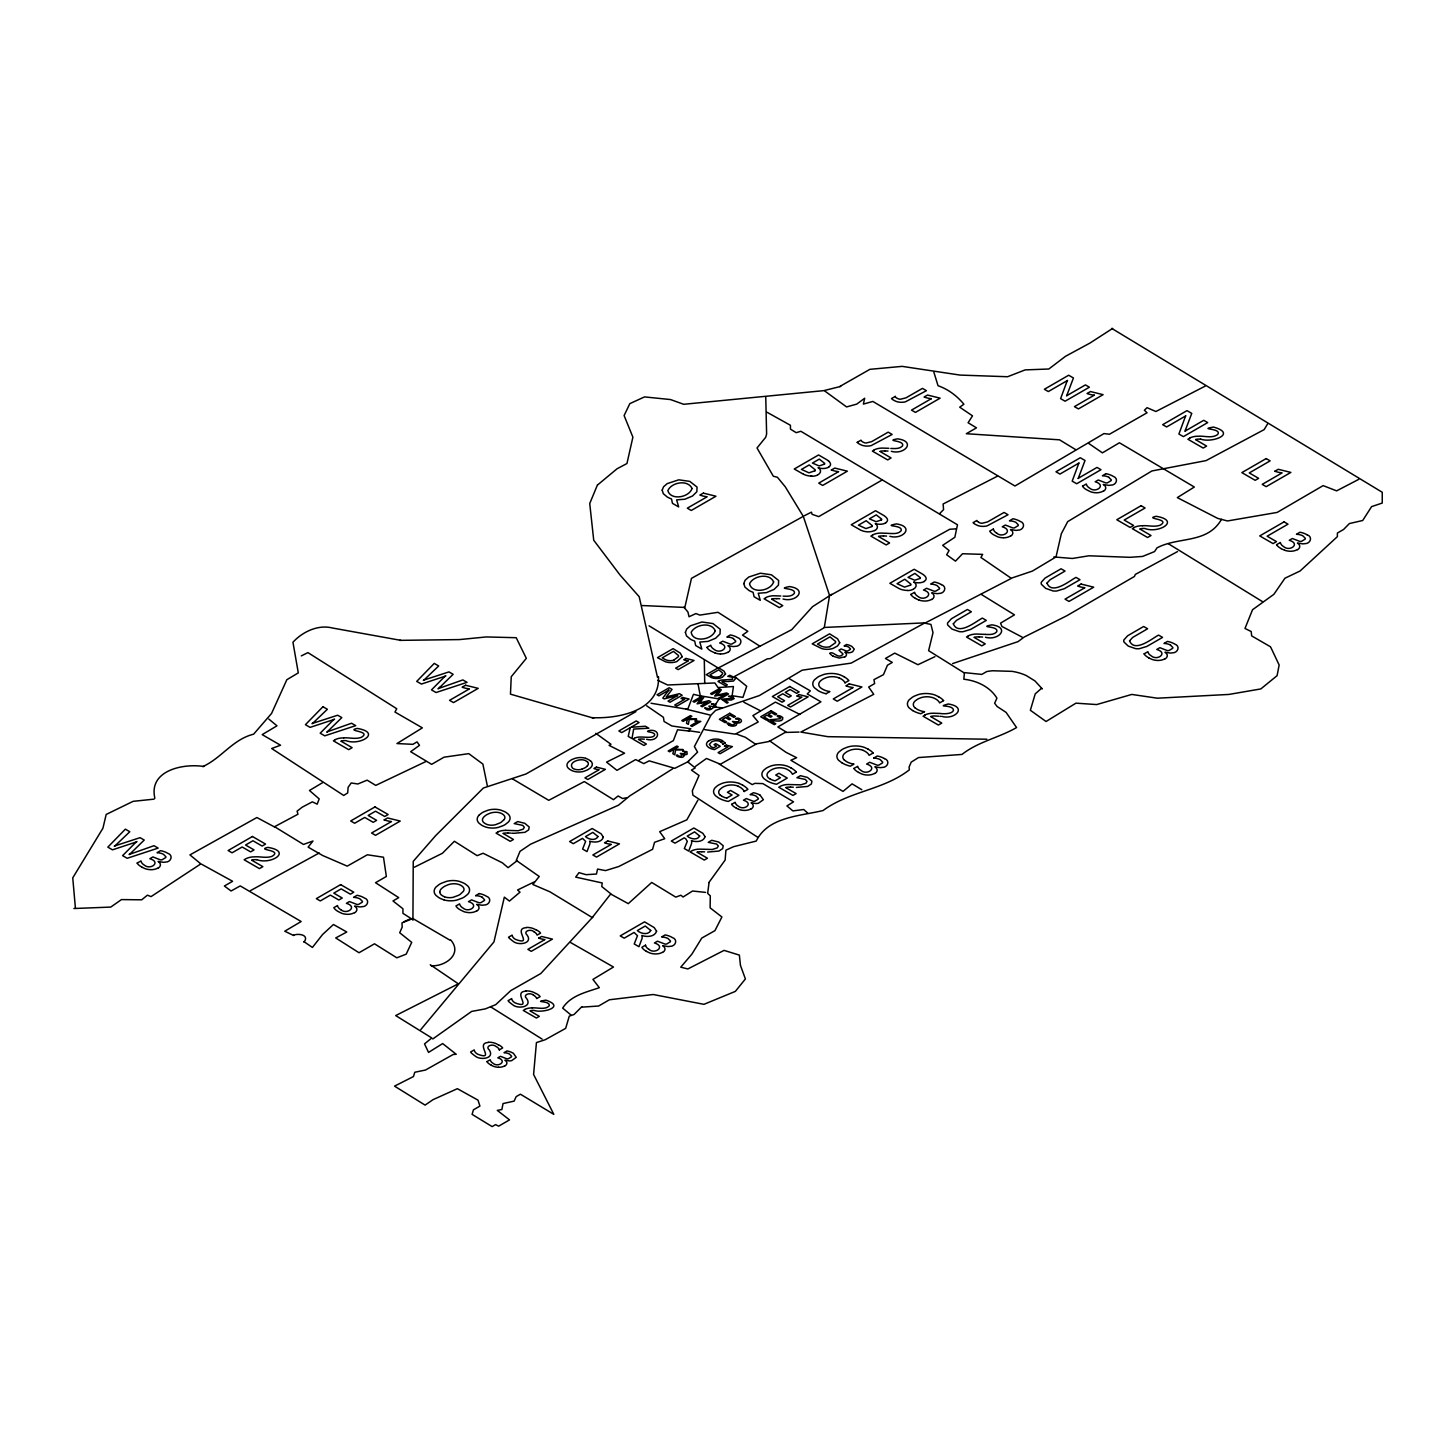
<?xml version="1.0" encoding="UTF-8"?>
<svg xmlns="http://www.w3.org/2000/svg" width="1455" height="1455" viewBox="0 0 1455 1455"><rect width="100%" height="100%" fill="white"/><g stroke="black" fill="none" stroke-linecap="round" stroke-linejoin="round"><path stroke-width="1.5" d="M412.929 920.251L413.238 861.342L435.663 835.625L483.369 788.028L526.001 773.987L635.926 711.622M658.478 676.63C660.279 710.986 618.466 718.825 592.021 717.661M709.058 882.603L707.657 893.406L710.295 895.807L710.131 907.865L721.898 916.977L714.932 930.654L701.783 938.057L691.889 954.134L680.74 967.175L687.851 968.957L724.063 950.388L739.376 955.117L740.45 965.392L745.396 978.96L735.357 991.382L703.947 1004.332L653.204 994.511L609.427 999.767L598.605 1006.023L582.509 1007.096M673.792 749.652L672.865 753.708L674.738 754.781L675.575 750.053L683.159 749.616L674.72 749.125M687.397 719.243L686.469 723.281L688.342 724.372L689.179 719.625L696.763 719.207L688.324 718.697M630.161 728.046L628.214 736.394L631.979 738.558L633.653 729.082L648.821 728.227L645.365 726.245L631.943 727.227A5.802 3.347 0 0 0 630.924 727.318L639.054 722.589L636.217 720.952L618.848 730.974L621.685 732.611L630.288 727.7M1066.879 395.287L1073.444 377.973L1068.679 375.226L1044.381 389.267L1048.328 391.559L1066.151 381.246A22.898 13.222 0 0 0 1067.297 380.501L1067.57 380.41A11.258 6.493 0 0 0 1066.897 381.628L1060.604 398.634L1065.078 401.216L1089.395 387.194L1085.43 384.902L1068.479 394.705A22.68 13.095 0 0 0 1066.642 395.924L1066.606 395.887A11.131 6.42 0 0 0 1066.806 395.451M597.55 484.679L589.73 503.521L593.731 540.242L620.085 575.089L639.182 596.696L657.514 677.412M697.873 800.195L686.833 819.838L659.661 831.696L664.735 838.717L654.568 842.281L652.586 849.302L618.775 866.525L605.516 870.599L597.569 869.072L596.459 874.037L586.074 874.673L579.017 872.636L575.689 877.11L602.206 882.967L601.77 886.55L610.827 893.807L592.258 917.541L549.845 891.769L532.839 884.495L539.241 876.474L516.27 860.396L520.017 851.339L530.62 844.191L618.557 805.161L629.833 795.849L672.683 768.804M780.68 718.697L772.369 719.588A5.384 3.11 0 0 0 768.549 720.352L767.785 720.88L774.351 724.663L775.806 723.808L771.132 721.08M304.022 942.149C309.715 934.838 298.457 933.146 293.528 935.201M1267.687 423.769L1264.14 429.625L1206.031 460.617L1151.905 470.965L1067.734 521.599L1061.332 533.712L1056.021 556.938L1032.377 571.087L1011.17 578.235L980.906 557.447L982.671 554.373L962.555 553.737L955.499 561.139L946.659 554.755L949.078 550.554L942.676 545.316L954.826 537.295L957.481 524.782L800.832 431.28L796.194 432.681L790.447 429.116L790.447 425.297L767.04 412.274M504.267 819.456L501.357 822.093A24.098 13.913 0 0 1 499.902 822.966L495.409 824.73A9.076 5.238 0 0 1 486.679 824.367L485.915 823.948A12.095 6.984 0 0 1 484.733 823.294L484.388 823.057A8.566 4.947 0 0 1 482.423 819.947A11.695 6.748 0 0 1 484.733 816.146L485.843 815.291A20.297 11.731 0 0 1 487.698 814.218L489.662 813.363A11.458 6.602 0 0 1 495.846 812.254A8.748 5.056 0 0 1 501.357 813.436L501.757 813.636A11.822 6.838 0 0 1 502.866 814.327L503.503 814.8A8.766 5.056 0 0 1 504.248 819.456M708.894 882.512L725.136 860.087L725.918 850.175L733.502 846.701L756.236 841.063C768.149 816.655 799.886 816.182 823.057 810.526C849.593 790.993 883.385 790.12 909.375 769.804L909.066 767.112L911.23 762.111L918.505 757.564L961.973 754.436C978.069 741.704 998.894 737.776 1016.572 727.555L1006.06 712.368L997.093 706.475L994.62 703.256L996.93 698.164C990 686.778 976.741 680.631 963.828 679.23L964.447 672.628L981.779 674.411L986.726 671.555A50.561 29.191 0 0 1 992.51 670.755L1012.298 671.373A39.54 22.825 0 0 1 1026.23 675.538L1034.923 680.904L1042.307 688.924M420.822 1029.54L493.954 941.912L504.339 897.135L509.414 901.082L520.017 892.151L517.58 889.987L533.93 882.076M592.931 916.905L540.787 973.54L510.741 990.637L495.719 1004.659L485.333 1008.879L471.638 1011.425L432.753 1038.979M732.174 698.291L725.318 698.927A4.492 2.583 0 0 0 722.135 699.564M939.584 513.688L943.567 509.614L943.113 503.994L997.693 476.058M1221.509 519.308C1207.341 544.097 1178.441 536.386 1156.998 547.88L1154.561 551.572L1142.63 556.428L1130.044 557.32L1088.94 555.792L1072.371 558.465L1053.82 556.938M581.891 1006.642L574.07 1014.481L569.287 1016.136L565.668 1028.358L545.225 1039.725L536.44 1042.58L533.585 1074.463L553.828 1114.366L520.399 1094.196L516.198 1096.615L514.106 1101.144L503.03 1103.563L501.884 1109.51L497.301 1110.401L509.523 1119.877L498.629 1126.17L495.573 1124.624L492.136 1126.607L472.093 1114.366L473.421 1109.856L479.914 1106.091L478.004 1100.144L457.379 1088.686L432.935 1099.707L425.096 1105.109L394.541 1086.139L413.456 1076.554L414.784 1072.244L425.478 1070.043L453.178 1054.493L456.233 1054.275L442.666 1043.581L428.534 1052.401L424.533 1043.908L431.789 1037.961L395.687 1015.572L458.325 983.816L430.262 964.738M439.792 687.324L453.123 674.302L448.958 671.901L426.17 679.303A20.352 11.749 0 0 0 423.35 680.358L423.369 680.376A18.406 10.622 0 0 0 425.278 678.794L438.683 665.972L434.245 663.407L416.73 681.376L421.404 684.068L443.084 676.902A16.405 9.476 0 0 0 445.83 675.793L445.903 675.829A16.66 9.621 0 0 0 443.866 677.393L431.498 689.888L436.063 692.525L467.037 682.34L462.854 679.922L440.665 687.76A20.152 11.64 0 0 0 438.028 688.797L437.973 688.779A20.334 11.731 0 0 0 439.81 687.324M587.038 766.276L585.91 767.167A17.987 10.385 0 0 1 584.437 768.058L581.764 769.204M719.207 690.234L719.097 690.325A7.239 4.183 0 0 0 718.552 690.87L714.696 696.072L724.736 694.362A6.384 3.692 0 0 0 725.372 694.162L725.809 694.053M1041.562 688.288L1035.214 693.889L1030.358 710.276L1046.054 721.498L1075.936 703.165L1096.67 704.566L1131.772 694.435L1157.362 698.2L1228.893 694.435L1260.83 688.924L1277.09 675.666L1279.145 664.99L1270.724 647.202M597.932 484.679L617.029 468.801L626.96 463.508L632.889 437.155L624.104 415.548L629.833 403.635L644.529 396.906L670.519 399.561L683.686 404.29L823.857 390.631L840.663 386.43M517.362 860.523L508.086 867.671L502.339 862.815L483.115 853.248L477.149 855.667L454.397 841.263L442.466 853.248L414.184 867.289M721.062 675.502L722.535 673.938A4.383 2.528 0 0 0 722.608 673.01L718.715 669.809L709.967 674.847L711.586 675.775M695.454 766.385L706.493 758.473L720.407 764.221L756.655 743.814L769.022 741.504L785.154 732.447L799.068 732.065M1112.62 328.43L1090.086 342.998L1065.46 356.329L1048.837 369.006L1025.157 369.897L1007.588 376.736L960.027 375.081L902.173 366.369L869.89 369.334L839.717 386.539M831.769 594.313L812.545 606.68L791.775 629.633L718.206 668.027L649.057 625.814M828.513 467.091L828.823 466.91A6.748 3.892 0 0 0 830.532 464.109A10.694 6.166 0 0 0 828.532 461.017M885.495 522.854L885.786 522.672A6.748 3.892 0 0 0 887.514 519.853A10.694 6.166 0 0 0 885.513 516.78L884.549 515.979A20.77 12.004 0 0 0 883.312 515.216L875.546 510.723L851.23 524.746L860.505 530.038A13.204 7.621 0 0 0 867.798 531.857L868.871 531.803A8.621 4.965 0 0 0 874.019 530.693L874.419 530.475M924.125 581.4L924.416 581.218A6.748 3.892 0 0 0 926.144 578.399A10.694 6.166 0 0 0 924.143 575.325L923.179 574.525A20.77 12.004 0 0 0 921.943 573.761L914.158 569.269L889.86 583.291L899.135 588.584A13.204 7.621 0 0 0 906.429 590.403L907.502 590.348M202.809 766.603C221.615 757.982 232.836 739.304 253.607 734.193L271.558 713.459L286.835 679.721L298.293 672.883L292.946 642.237C302.495 631.797 318.209 624.286 332.486 628.014L400.853 640.364M322.501 782.717L309.46 790.483L319.191 798.904L317.19 804.142L312.334 801.851L302.167 807.198L297.093 811.163L297.966 814.218L274.559 826.713L303.495 844.446L312.989 841.008L308.133 847.137L322.719 855.54L347.236 866.143L367.351 854.776L383.483 857.213L386.357 876.474L375.517 882.712L398.725 897.644L392.977 900.954L402.926 908.738L402.926 913.34L411.092 918.56L403.799 921.743M335.305 739.722L333.395 740.831L348.709 749.671L352.128 747.688L341.216 741.304M931.364 398.652L911.485 410.128L915.45 412.402L940.13 398.161L927.526 395.051L924.089 397.015A21.952 12.677 0 0 0 931.346 398.706M857.25 442.338L860.996 440.156A6.184 3.565 0 0 0 862.87 442.029L864.434 442.738A4.529 2.619 0 0 0 866.216 442.993L871.672 441.629L888.187 432.153L892.151 434.445L871.109 445.63A10.221 5.911 0 0 1 861.906 445.248L859.596 444.139A12.24 7.057 0 0 1 857.195 442.356M818.219 467.837L818.292 467.801A8.73 5.038 0 0 0 828.713 467.219M137.279 863.051L140.953 860.924A11.949 6.893 0 0 0 144.354 865.125C150.356 870.436 161.56 862.197 149.865 858.705L152.921 856.94L160.468 859.869A4.329 2.51 0 0 0 162.16 859.723L165.725 857.577A3.929 2.273 0 0 0 165.852 856.722L163.469 854.303A10.294 5.947 0 0 0 157.049 852.721L160.523 850.666A16.933 9.785 0 0 1 167.707 853.267C173.709 855.122 170.999 862.433 165.324 862.088A7.33 4.238 0 0 1 163.269 862.288L158.104 861.433A8.585 4.947 0 0 1 158.159 868.199M831.351 470.038L834.77 468.055L847.374 471.184L822.693 485.424L818.747 483.133L838.607 471.656A21.952 12.677 0 0 1 831.387 470.001M874.255 449.977L872.345 451.086L887.659 459.925L891.078 457.943L880.166 451.559M881.912 480.15L818.729 516.616L812.108 514.324L811.435 512.16L804.379 515.725M251.879 860.305L262.864 866.653L259.445 868.617L244.131 859.778L246.041 858.686A12.568 7.257 0 0 1 254.443 856.85C260.209 856.395 266.21 858.359 271.83 856.413C283.598 849.702 255.353 850.193 267.975 847.392C292.946 851.521 270.485 865.107 256.771 859.614M1094.324 395.16L1074.445 406.636L1078.41 408.91L1103.09 394.669L1090.468 391.559L1087.049 393.523A21.952 12.677 0 0 0 1094.305 395.214M872.764 534.985L870.854 536.095L886.168 544.934L889.587 542.951L878.675 536.549M765.967 597.659L764.057 598.769L779.353 607.608L782.772 605.626L771.877 599.242M384.175 819.929L387.612 817.946L400.216 821.075L375.536 835.316L371.571 833.024L391.45 821.548A21.952 12.677 0 0 1 384.211 819.893M707.094 647.311L710.768 645.202A11.949 6.893 0 0 0 714.169 649.403C720.17 654.714 731.374 646.457 719.679 642.983L722.735 641.2L730.283 644.129A4.329 2.51 0 0 0 731.974 643.983L735.539 641.837A3.929 2.273 0 0 0 735.666 641L733.284 638.563M993.383 529.02L989.709 531.148A16.332 9.439 0 0 0 994.256 535.113L997.712 536.822A11.913 6.875 0 0 0 1003.113 537.786M634.362 738.358L632.998 739.158L643.928 745.469L646.384 744.051L638.6 739.486M913.831 582.145L913.904 582.109A8.73 5.038 0 0 0 924.325 581.527M1082.647 486.115L1086.321 483.988A11.949 6.893 0 0 0 1089.722 488.189C1095.724 493.5 1106.928 485.243 1095.215 481.769L1098.289 480.005L1105.836 482.933A4.329 2.51 0 0 0 1107.528 482.787L1111.093 480.641A3.929 2.273 0 0 0 1111.22 479.786L1108.837 477.367M1105.891 473.73L1102.417 475.749A10.294 5.947 0 0 1 1108.91 477.313M711.459 703.965L715.569 704.329L715.769 706.821A4.074 2.364 0 0 1 715.351 707.039L714.896 707.221A2.71 1.564 0 0 1 713.186 707.385C713.223 708.149 708.221 712.514 704.62 708.021C703.965 707.003 714.514 711.131 708.894 706.112L713.496 706.439L714.114 704.766A4.347 2.51 0 0 0 713.659 704.493A3.674 2.128 0 0 0 711.459 703.984M687.469 718.934L683.195 721.389L681.777 720.571L690.47 715.569L691.889 716.387L687.797 718.734M722.189 699.6L726.973 703.147L728.191 702.456L724.263 700.182M497.81 832.096L496.046 833.115L510.25 841.317L513.433 839.48L503.303 833.551M910.957 594.404L914.631 592.276A11.949 6.893 0 0 0 918.032 596.477C924.034 601.788 935.238 593.549 923.525 590.057L926.599 588.293L934.146 591.221A4.329 2.51 0 0 0 935.838 591.076L939.403 588.929A3.929 2.273 0 0 0 939.53 588.075L937.147 585.656A10.294 5.947 0 0 0 930.709 584.073L934.201 582.018A16.933 9.785 0 0 1 941.385 584.619M1103.399 484.533L1108.637 485.352A7.33 4.238 0 0 0 1110.692 485.152C1116.367 485.461 1119.059 478.277 1113.13 476.294A16.933 9.785 0 0 0 1105.927 473.675M695.09 720.989L700.819 721.389L692.016 726.481L690.598 725.663L697.691 721.571A7.839 4.529 0 0 1 695.108 720.971M1189.808 438.119L1187.898 439.228L1203.194 448.067L1206.613 446.085L1195.719 439.701M829.987 653.331C833.006 650.44 837.989 659.606 842.627 654.623A3.292 1.892 0 0 0 842.954 653.877L838.953 650.24L841.154 648.966L846.537 651.058A3.092 1.782 0 0 0 847.756 650.967L850.284 649.421A2.801 1.619 0 0 0 850.393 648.821L848.683 647.093A7.348 4.238 0 0 0 844.1 645.965L846.592 644.492A12.24 7.057 0 0 1 851.975 646.529L854.285 649.13L852.721 651.658A8.166 4.711 0 0 1 851.848 652.095L850.484 652.549A5.311 3.055 0 0 1 848.047 652.786L844.846 652.186A6.129 3.547 0 0 1 844.882 657.005M673.865 749.343L669.591 751.817L668.172 750.998L676.866 745.979L678.266 746.797L674.192 749.161M723.026 744.232L725.063 743.069M475.676 895.625L479.168 893.606M826.204 693.671L829.859 691.562A15.55 8.966 0 0 1 822.348 689.033L820.347 687.669A11.058 6.384 0 0 1 820.402 680.995L822.366 679.467A19.788 11.422 0 0 1 823.93 678.612L826.713 677.484A11.731 6.784 0 0 1 839.026 677.866M844.991 682.832L848.883 680.594A22.516 13.004 0 0 0 843.9 676.684M1134.209 527.565L1132.299 528.674L1147.595 537.513L1151.014 535.531L1140.12 529.147M968.412 635.926L966.502 637.035L981.816 645.875L985.235 643.892L974.341 637.508M1274.816 471.275L1278.254 469.292L1290.858 472.42L1266.177 486.661L1262.213 484.37L1282.091 472.893A21.952 12.677 0 0 1 1274.853 471.238M726.791 798.049L732.083 794.994L727.409 792.284L730.592 790.465L738.94 795.285L728.264 801.45A23.68 13.677 0 0 1 718.588 797.977L715.496 795.721A14.55 8.403 0 0 1 715.151 787.682L717.461 785.736A22.443 12.968 0 0 1 719.316 784.609L722.08 783.39A15.696 9.057 0 0 1 729.792 781.99A16.296 9.403 0 0 1 739.231 783.445M744.123 791.52L747.906 789.338A24.098 13.913 0 0 0 742.559 785.1M731.792 804.251L735.193 802.269A11.094 6.402 0 0 0 738.34 806.179C743.942 811.108 754.327 803.451 743.469 800.214L746.306 798.559L753.326 801.287A4.019 2.328 0 0 0 754.89 801.159L758.201 799.159A3.638 2.11 0 0 0 758.328 798.377L756.109 796.121A9.548 5.511 0 0 0 750.125 794.648L753.381 792.739A15.732 9.076 0 0 1 760.037 795.158M796.231 772.114L792.448 774.296A16.151 9.312 0 0 0 787.901 769.804L786.555 769.058A11.276 6.511 0 0 0 773.151 769.004L771.677 769.695A19.479 11.24 0 0 0 770.295 770.513L768.222 772.259A9.694 5.602 0 0 0 768.331 777.788L769.804 778.771M785.936 787.719L796.14 793.612L792.957 795.43L778.734 787.228L780.517 786.209A11.676 6.729 0 0 1 788.319 784.518L800.887 784.845L805.925 783.281L807.016 781.39L805.379 779.444L796.922 777.698L800.432 775.679L807.452 777.425L811.908 781.135L811.363 784.009L807.634 786.428L796.358 787.428M924.507 711.64L920.851 713.75A22.098 12.749 0 0 1 912.721 710.549M943.513 700.655L939.639 702.911A15.205 8.785 0 0 0 934.656 698.436L933.637 697.964A11.731 6.784 0 0 0 921.361 697.563L918.578 698.673A19.788 11.422 0 0 0 917.014 699.546L915.013 701.055A11.058 6.384 0 0 0 914.886 707.785M924.98 715.114L923.07 716.206L938.366 725.045L941.785 723.08L930.891 716.678M538.677 938.148L541.624 936.456L552.427 939.13L531.275 951.334L527.874 949.369L544.916 939.548A18.824 10.858 0 0 1 538.714 938.111M697.236 852.339L707.439 858.232L704.256 860.069L690.052 851.866L691.834 850.829A11.676 6.729 0 0 1 699.637 849.138L712.204 849.484L717.242 847.901L718.315 845.955L716.678 844.064L708.239 842.336L711.731 840.299L718.752 842.045L723.226 845.773L722.662 848.629L718.934 851.048L707.657 852.066M873.018 753.072L869.126 755.309A15.205 8.785 0 0 0 864.143 750.835L863.124 750.38M854.049 768.404L857.723 766.276A11.949 6.893 0 0 0 861.105 770.477C867.125 775.788 878.311 767.531 866.616 764.057L869.672 762.274L877.238 765.203A4.329 2.51 0 0 0 878.929 765.075L882.476 762.929A3.929 2.273 0 0 0 882.621 762.074L880.22 759.637A10.294 5.947 0 0 0 873.8 758.073M873.8 758.037L877.292 756.018A16.933 9.785 0 0 1 884.458 758.619M1276.708 544.625L1280.382 542.497A11.949 6.893 0 0 0 1283.765 546.698C1289.785 552.009 1300.97 543.752 1289.275 540.278L1292.331 538.514L1299.897 541.424A4.329 2.51 0 0 0 1301.588 541.296L1305.135 539.15A3.929 2.273 0 0 0 1305.281 538.295L1302.88 535.858A10.294 5.947 0 0 0 1296.46 534.294L1299.952 532.239A16.933 9.785 0 0 1 1307.117 534.84M524.909 1009.497L523.273 1010.443L536.386 1018.027L539.314 1016.336L529.984 1010.843A6.948 4.001 0 0 1 534.076 1010.407C542.515 1013.408 566.068 1006.951 545.916 1000.149C531.53 1002.586 550.736 1000.149 549.19 1005.896C545.37 1010.061 537.713 1007.515 532.275 1007.879M1144.23 653.804L1147.904 651.695A11.949 6.893 0 0 0 1151.287 655.878C1157.307 661.207 1168.511 652.949 1156.798 649.457L1159.853 647.693L1167.419 650.621A4.329 2.51 0 0 0 1169.111 650.476L1172.657 648.33A3.929 2.273 0 0 0 1172.803 647.475L1170.42 645.056M645.547 945.186L641.873 947.314A16.332 9.439 0 0 0 646.402 951.279M499.229 1049.91L502.666 1047.927L501.52 1046.691A25.844 14.914 0 0 0 498.592 1044.763M487.079 1061.568L490.226 1059.749A10.24 5.911 0 0 0 493.118 1063.35C498.283 1067.897 507.886 1060.822 497.846 1057.84L500.465 1056.33L506.94 1058.84A3.71 2.146 0 0 0 508.395 1058.713L511.451 1056.876A3.365 1.946 0 0 0 511.56 1056.148L509.523 1054.057A8.821 5.093 0 0 0 504.012 1052.711L506.995 1050.947A14.677 8.475 0 0 1 513.47 1053.384L516.234 1057.367L511.669 1060.622A6.329 3.656 0 0 1 509.341 1060.913L504.903 1060.186A7.348 4.238 0 0 1 504.958 1065.969M823.821 627.978L770.35 658.588L767.258 658.86L734.557 676.448L746.706 686.269L742.941 697.382L732.12 695.708L733.447 686.524L717.988 687.56L714.896 682.959L667.609 684.996L657.66 680.285M639.109 760.128L673.356 740.613L677.557 729.773L689.033 731.047M802.16 516.998L691.471 578.363L684.832 607.444L642.201 605.535M830.441 595.331L949.751 529.256L955.717 528.874M844.664 656.896L839.153 658.06L833.133 656.241M250.478 890.624L319.191 852.994M924.543 623.086L851.12 663.116L802.178 670.191L759.346 695.581L715.642 710.386L710.986 715.096L694.381 746.561L697.582 752.108L687.669 761.856L695.254 767.913L691.452 770.095L699.037 775.479L692.325 790.793L692.907 795.176L757.891 837.389M1177.532 551.572L1135.337 574.416L1134.464 576.453L1066.842 615.738L1024.211 637.035L1018.027 641.637L952.625 663.571M1358.715 479.368L1336.618 490.862L1323.141 485.624L1277.181 512.415L1227.474 520.963L1217.744 518.417L1177.313 497.61L1194.337 487.025L1119.422 442.775L1102.417 452.851L1088.504 443.284M926.108 622.504L1011.17 578.49M1205.158 386.139L1155.888 411.51L1147.049 407.691L1144.394 410.237L1147.049 412.784L1109.492 434.227L1103.963 433.59L1014.935 486.006L872.855 401.435L863.361 404.108L864.688 398.252L856.74 404.108L846.574 406.927L824.912 391.104M301.294 655.914L307.914 652.604L396.742 708.731L394.96 712.041L422.368 727.864L396.96 743.56L412.856 744.323L417.058 741.886L419.495 745.342L410.656 751.708L431.644 764.348L444.011 757.2L468.765 753.635L482.896 764.093L487.316 785.773M425.897 761.529L375.754 785.391L367.133 780.153L357.857 783.99L351.219 782.972L348.127 787.301L347.69 792.92L343.707 795.467L271.685 748.525L280.524 745.215L262.173 734.63L276.977 725.827L268.811 719.061M688.67 761.402L674.774 768.331L649.185 760.856L643.819 763.602L635.617 759.583L616.975 770.35L606.553 762.129L624.559 753.199L609.081 745.36L610.973 744.269L595.804 733.32M725.681 694.108L718.424 698.218L719.825 699.037L728.519 694.017L726.572 692.907L718.515 694.89M934.947 656.678L917.941 664.717L894.734 653.113L885.458 658.46L892.297 662.425L887.441 665.226L883.458 674.665L873.964 679.649L874.637 683.595L868.671 687.051L873.746 694.308L800.832 732.065L827.786 736.667L986.872 739.213M674.101 659.915L678.376 656.696A5.638 3.256 0 0 0 678.467 655.496L673.447 651.385L662.207 657.86L664.99 659.424A7.675 4.42 0 0 0 674.265 660.079M829.877 646.638L835.443 642.783A6.275 3.619 0 0 0 835.534 641.437L829.95 636.872L817.474 644.074L821.729 646.329A7.948 4.583 0 0 0 829.95 646.693M718.261 694.963L717.151 695.272A7.821 4.511 0 0 0 717.442 694.908L721.298 689.852L719.261 688.67L710.567 693.689L711.913 694.471L718.825 690.452A12.058 6.966 0 0 0 719.188 690.216M667.79 696.563L666.19 696.963A10.949 6.311 0 0 0 666.645 696.472L672.046 689.397L669.191 687.742L657.023 694.763L658.915 695.854L668.573 690.252A16.896 9.749 0 0 0 669.082 689.906L668.882 690.125A10.13 5.856 0 0 0 668.209 690.816L662.807 698.091L664.189 698.891L676.866 695.726A8.948 5.165 0 0 0 677.757 695.435L668.009 701.11L669.991 702.256L682.159 695.235L679.43 693.671L668.154 696.454M700.637 702.729L699.637 703.001A7.821 4.511 0 0 0 699.819 702.656L703.674 697.618L701.637 696.436L692.944 701.437L694.308 702.219L701.201 698.218A12.058 6.966 0 0 0 701.565 697.982L701.419 698.127A7.239 4.183 0 0 0 700.946 698.618L697.072 703.82L707.112 702.128A6.384 3.692 0 0 0 707.767 701.928L700.801 705.966L702.219 706.784L710.895 701.783L708.949 700.655L700.892 702.656M626.505 797.758L622.54 798.522L618.12 795.976L613.483 799.668L584.31 781.571L548.735 800.323L512.287 778.752M431.207 965.738C445.084 966.811 463.036 953.934 450.686 939.93M526.31 927.708C512.124 928.29 534.167 946.223 515.525 939.403A11.422 6.602 0 0 1 512.124 935.11L508.541 937.202A9.712 5.602 0 0 0 509.541 938.475L512.469 940.821A12.531 7.239 0 0 0 512.888 941.076C517.725 945.859 533.112 943.822 527.256 935.274C522.527 931.273 530.529 928.508 533.985 931.691M525.855 991.182C511.76 991.819 533.676 1009.806 515.088 1002.877A11.422 6.602 0 0 1 511.687 998.585L508.086 1000.676A9.712 5.602 0 0 0 509.105 1001.949L512.033 1004.296A12.531 7.239 0 0 0 512.451 1004.55C517.289 1009.388 532.912 1007.315 526.601 998.439C522.29 994.82 530.129 991.964 533.53 995.165M488.407 1042.489C474.385 1043.108 496.1 1061.113 477.622 1054.184A11.422 6.602 0 0 1 474.221 1049.91L470.638 1051.983A9.712 5.602 0 0 0 471.638 1053.274L474.566 1055.621A12.531 7.239 0 0 0 474.985 1055.875C479.695 1060.531 495.082 1058.876 489.353 1050.055C484.624 1046.309 492.463 1043.199 496.064 1046.491A10.494 6.056 0 0 1 499.374 1049.892M154.103 799.141L133.096 801.341L106.179 814.454L102.923 828.241L72.75 877.856L75.424 908.284M73.896 908.52L110.762 907.083L121.456 899.59L141.699 899.808L147.428 895.171L151.047 896.607L200.899 863.852L232.6 881.275L224.379 886.022L231.072 890.987L240.239 885.913L301.167 921.524L284.744 931.218L293.71 935.529M1142.611 525.692C1148.377 525.364 1154.379 527.219 1159.981 525.291C1171.802 518.598 1143.157 518.999 1156.289 516.289C1181.242 520.617 1158.435 533.876 1144.939 528.511A8.093 4.674 0 0 0 1139.974 528.947M399.707 640.364L459.471 639.582L486.225 636.944L516.198 637.708L526.328 658.333L511.232 676.739L510.469 694.162L593.731 718.206M343.707 737.831C349.473 737.521 355.475 739.376 361.095 737.449C372.826 730.81 344.69 731.21 357.239 728.428C382.265 732.593 359.749 746.069 346.035 740.65A8.093 4.674 0 0 0 341.07 741.104M505.613 830.332L518.18 830.732L523.218 829.15L524.309 827.277L522.763 825.385L514.215 823.585L517.725 821.566L524.746 823.294L529.22 827.022L528.656 829.896L524.928 832.315L513.651 833.315M811.89 476.058L810.835 476.04M720.498 653.95L721.043 653.95A9.039 5.22 0 0 0 726.391 652.931L726.827 652.731A11.367 6.566 0 0 0 727.645 652.295M1200.539 439.046C1211.433 443.393 1237.696 433.881 1213.597 427.079C1197.138 429.752 1222.709 427.843 1217.599 434.59C1211.96 438.646 1204.595 435.718 1198.211 436.227A12.568 7.257 0 0 0 1189.663 438.028M884.986 450.904L888.023 451.068M883.494 535.913L886.55 536.077M776.697 598.587L779.735 598.751M979.142 636.854L982.616 637.054M790.483 787.064L793.302 787.228M507.777 832.951L510.596 833.097M701.801 851.702L704.62 851.848M203.755 766.494C183.294 763.22 148.337 770.368 154.867 798.249M890.096 533.476C893.788 533.603 898.426 534.021 901.045 530.857C903.573 524.455 881.457 526.91 896.407 523.909C915.104 526.601 902.864 540.096 889.823 536.295M783.099 596.15C786.864 596.277 791.665 596.75 794.285 593.458C796.631 587.202 774.824 589.584 789.447 586.565C808.253 589.13 796.231 602.807 783.026 598.987M985.362 634.398C989.164 634.544 993.892 635.035 996.657 631.87C999.476 625.414 977.16 627.905 991.91 624.832C1010.643 627.396 998.712 641.055 985.472 637.254M727.591 681.558L733.538 681.013L735.848 678.176L729.755 675.229L727.773 676.32L732.374 677.284L732.574 679.358L723.244 679.958A6.275 3.619 0 0 0 718.879 680.849L717.988 681.449L725.645 685.869L727.355 684.887L721.898 681.686A4.056 2.346 0 0 1 724.281 681.431L726.591 681.504M890.806 448.431C893.97 448.522 899.626 449.268 902.446 445.994C905.337 439.919 883.84 441.338 897.59 438.846C916.414 441.283 904.719 455.16 891.315 451.305M985.162 634.398L976.814 634.034A12.568 7.257 0 0 0 968.284 635.835M889.332 533.439L888.168 533.367M942.04 716.424C954.716 720.098 968.03 707.003 948.314 703.984C934.765 707.694 952.698 703.929 953.516 710.222C952.552 713.932 944.459 714.096 939.985 713.459M646.547 739.304C658.588 742.559 661.989 729.664 650.367 730.337C641.4 732.447 657.023 731.192 654.386 735.684C652.076 738.376 645.383 736.957 640.509 737.012A8.966 5.183 0 0 0 634.271 738.285M737.012 721.935L732.465 721.425L734.848 723.462A1.982 1.146 0 0 1 734.666 724.063C731.847 727.118 729.155 721.589 727.063 723.299A7.22 4.165 0 0 0 729.01 725.008M941.149 716.369L940.057 716.297M512.833 833.26L511.814 833.188M780.789 596.004L774.369 595.768A12.568 7.257 0 0 0 765.821 597.569M732.065 697.236L728.5 696.327L732.174 696.054L734.157 698.618L731.356 700.037L726.027 699.928A2.892 1.673 0 0 0 724.244 700.091M888.878 448.304L882.658 448.085A12.568 7.257 0 0 0 874.109 449.886M887.386 533.312L881.166 533.094A12.568 7.257 0 0 0 872.618 534.894M939.603 713.441L933.564 713.223A12.568 7.257 0 0 0 924.834 715.005M938.748 716.206L935.711 716.042A8.093 4.674 0 0 0 930.745 716.497M644.365 739.158L642.037 739.031A5.784 3.347 0 0 0 638.49 739.34M705.602 892.406L692.58 891.006L683.068 897.008L680.867 895.225L675.775 897.135L651.695 882.457L628.287 903.646L611.264 894.334M721.735 707.839L714.005 706.948L719.079 698.909L699.418 695.708M704.729 729.646L734.993 734.12M699.637 732.32L688.379 730.665L690.798 728.755L671.81 725.954L664.08 721.48L663.407 717.279L646.62 705.784M651.04 703.238L687.706 709.367L693.453 694.308L700.31 695.963L698.091 684.232M685.942 709.112L709.804 714.969M735.994 722.608L737.903 722.971A3.219 1.855 0 0 0 739.649 722.753L740.195 722.553A4.892 2.819 0 0 0 740.704 722.28C743.832 719.989 737.194 716.606 735.539 718.861A4.42 2.546 0 0 1 738.194 719.461A5.22 3.001 0 0 1 738.704 719.807L739.304 720.825L737.958 721.807A1.873 1.091 0 0 1 737.012 721.935M444.175 899.936L440.592 898.572A22.425 12.95 0 0 1 438.592 897.462L436.045 895.462A14.696 8.475 0 0 1 434.172 891.006A16.06 9.276 0 0 1 436.082 886.95L439.192 884.476A27.59 15.932 0 0 1 441.32 883.294L446.685 881.312A15.987 9.221 0 0 1 453.233 880.548A14.805 8.548 0 0 1 459.58 881.457L463.254 882.876A23.025 13.295 0 0 1 465.273 883.985L467.746 885.95A14.441 8.33 0 0 1 469.565 889.878A15.987 9.239 0 0 1 467.619 894.389L464.509 896.862A28.373 16.387 0 0 1 462.344 898.062L456.943 900.063A15.223 8.785 0 0 1 444.139 899.972M585.674 758.364L587.765 759.201A16.441 9.494 0 0 1 589.202 760.001L590.348 760.838M1284.692 550.299L1281.128 548.662M918.96 600.078L915.377 598.46M715.096 652.986L711.531 651.367A16.332 9.439 0 0 1 706.912 647.366M739.213 783.463L742.632 785.063M738.74 809.344L736.357 808.271M444.448 896.735L443.539 896.335A13.022 7.511 0 0 1 442.265 895.643L441.574 895.134A9.039 5.22 0 0 1 439.81 892.024M838.989 677.885L840.026 678.339A15.205 8.785 0 0 1 845.028 682.832M738.231 786.282L739.631 786.991A16.151 9.312 0 0 1 744.232 791.502M803.524 474.275L794.248 469.001L818.565 454.96L826.331 459.453A20.77 12.004 0 0 1 827.568 460.216L828.586 460.999M799.959 714.46L775.424 702.092L752.89 715.624L758.201 721.989L735.884 733.847L745.378 737.303L755.763 744.323M743.832 702.219L760.183 710.64M978.706 522.345L980.324 523.018A4.529 2.619 0 0 0 982.107 523.273L987.563 521.909L1004.077 512.451L1008.042 514.743L986.999 525.928A10.221 5.911 0 0 1 977.796 525.546L975.487 524.437A12.24 7.057 0 0 1 973.086 522.636L976.887 520.454A6.184 3.565 0 0 0 978.742 522.309M491.299 1065.278L493.045 1066.097A10.494 6.056 0 0 0 498.556 1067.279M1022.21 637.163L1001.895 626.45L1000.567 623.14L1014.481 614.847L981.125 594.313M274.995 827.222L256.88 817.528L189.932 854.903L200.317 863.452M938.621 696.709L935.038 695.035A16.914 9.767 0 0 0 927.726 693.58A18.042 10.403 0 0 0 925.962 693.526A16.678 9.639 0 0 0 918.323 694.581L914.449 696.09A25.172 14.532 0 0 0 912.321 697.272L909.248 699.728A15.641 9.039 0 0 0 907.429 703.765A14.768 8.53 0 0 0 909.011 707.785L912.612 710.604M843.991 676.648L840.39 674.975A16.914 9.767 0 0 0 833.078 673.501A18.042 10.403 0 0 0 831.314 673.465A16.678 9.639 0 0 0 823.676 674.52L819.802 676.029A25.172 14.532 0 0 0 817.674 677.193L814.618 679.667A15.641 9.039 0 0 0 812.781 683.686A14.768 8.53 0 0 0 814.364 687.706L817.965 690.525A22.098 12.749 0 0 0 826.149 693.762M868.126 749.125L864.525 747.452A16.914 9.767 0 0 0 857.231 745.997A18.042 10.403 0 0 0 855.467 745.942A16.678 9.639 0 0 0 847.81 746.997L843.955 748.507A25.172 14.532 0 0 0 841.827 749.689L838.753 752.144A15.641 9.039 0 0 0 836.916 756.182A14.768 8.53 0 0 0 838.498 760.201L842.118 763.002M790.956 767.84L787.537 766.239A16.296 9.403 0 0 0 778.134 764.784A15.696 9.057 0 0 0 770.404 766.167L767.64 767.385A22.443 12.968 0 0 0 765.785 768.513L763.493 770.459A14.55 8.403 0 0 0 763.82 778.498L766.876 780.771A23.68 13.677 0 0 0 776.57 784.263L787.264 778.061L778.916 773.242L775.733 775.06L780.407 777.77L775.115 780.826A12.477 7.202 0 0 1 769.859 778.752M1148.65 657.86L1152.233 659.479A11.913 6.875 0 0 0 1157.634 660.461L1158.18 660.443A9.039 5.22 0 0 0 1163.527 659.424L1163.945 659.224A11.367 6.566 0 0 0 1164.782 658.788M858.468 772.441L862.033 774.078A11.913 6.875 0 0 0 867.435 775.042L867.98 775.024A9.039 5.22 0 0 0 873.327 774.005L873.764 773.805A11.367 6.566 0 0 0 874.601 773.369M728.973 725.027C730.919 727.154 739.176 726.245 735.957 722.626M646.293 951.352L649.876 952.989A11.913 6.875 0 0 0 655.277 953.953L655.823 953.934A9.039 5.22 0 0 0 661.17 952.916L661.589 952.716A11.367 6.566 0 0 0 662.425 952.279M141.717 867.107L145.282 868.726A11.913 6.875 0 0 0 150.683 869.69L151.229 869.69A9.039 5.22 0 0 0 156.576 868.671L157.013 868.471A11.367 6.566 0 0 0 157.831 868.035M996.802 533.203C1002.786 538.568 1013.99 530.257 1002.277 526.801L1005.332 525.037L1012.898 527.947A4.329 2.51 0 0 0 1014.59 527.819L1018.136 525.673A3.929 2.273 0 0 0 1018.282 524.819L1015.899 522.381A10.294 5.947 0 0 0 1009.461 520.817L1012.953 518.762A16.933 9.785 0 0 1 1020.119 521.363C1026.139 523.218 1023.429 530.529 1017.754 530.184A7.33 4.238 0 0 1 1015.699 530.366L1010.516 529.529A8.585 4.947 0 0 1 1010.57 536.277M648.966 949.369C654.95 954.735 666.154 946.405 654.441 942.967L657.496 941.185L665.062 944.113A4.329 2.51 0 0 0 666.754 943.968L670.3 941.84A3.929 2.273 0 0 0 670.446 940.985L668.063 938.548A10.294 5.947 0 0 0 661.625 936.984L665.117 934.928A16.933 9.785 0 0 1 672.283 937.529C678.303 939.366 675.593 946.696 669.9 946.35A7.33 4.238 0 0 1 667.863 946.532L662.68 945.695A8.585 4.947 0 0 1 662.734 952.443M340.925 909.739C346.908 915.104 358.112 906.774 346.399 903.337L349.455 901.554L357.021 904.483A4.329 2.51 0 0 0 358.712 904.337L362.259 902.191A3.929 2.273 0 0 0 362.404 901.354L360.022 898.917A10.294 5.947 0 0 0 353.583 897.353L357.075 895.298A16.933 9.785 0 0 1 364.241 897.899C370.261 899.736 367.551 907.065 361.877 906.701A7.33 4.238 0 0 1 359.822 906.902L354.584 906.101A8.585 4.947 0 0 1 354.693 912.812M570.615 942.549L613.483 967.029L592.931 979.415L599.333 987.69C586.183 992.237 570.596 995.493 562.667 1008.115L570.833 1014.863M1078.246 478.44A22.68 13.095 0 0 1 1080.083 477.24L1097.015 467.419L1100.98 469.71L1076.682 483.751L1072.189 481.15L1078.482 464.145A11.258 6.493 0 0 1 1079.174 462.926L1078.883 463.017A22.898 13.222 0 0 1 1077.737 463.763L1059.931 474.075L1055.966 471.784L1080.283 457.743L1085.03 460.489L1078.41 477.968A11.131 6.42 0 0 1 1078.191 478.404L1078.264 478.459M1270.306 646.675L1251.646 635.89L1251.209 631.543L1244.989 628.451L1252.537 609.736L1273.852 594.349L1284.965 578.199L1300.061 571.015L1337.381 536.64L1337.381 533.057L1343.602 529.456L1349.385 523.564L1362.698 520.49L1371.592 506.631L1382.25 503.048L1382.25 492.281L1111.729 328.394M789.792 679.012L810.344 690.87L807.234 693.926L820.947 701.837L777.861 726.973L786.027 731.938M114.454 846.137A20.352 11.749 0 0 1 117.309 845.082L140.08 837.662L144.227 840.062L130.895 853.085A20.334 11.731 0 0 1 129.077 854.54L129.077 854.54A20.152 11.64 0 0 1 131.787 853.539L153.975 845.701L158.14 848.101L127.167 858.286L122.602 855.649L134.988 843.173A16.66 9.621 0 0 1 137.006 841.59L136.934 841.554A16.405 9.476 0 0 1 134.187 842.681L112.508 849.829L107.834 847.137L125.366 829.168L129.786 831.733L116.382 844.555A18.406 10.622 0 0 1 114.381 846.101L114.472 846.155M450.122 940.276L412.874 918.542L401.998 922.852L402.18 927.144L399.707 932.764L411.729 942.367L406.2 954.153L396.833 957.808L374.499 943.804L359.021 952.734L335.723 937.948L346.799 932L333.431 924.507L322.555 934.528L312.425 947.441L303.84 941.585M1307.172 534.803C1313.101 536.786 1310.409 543.97 1304.735 543.661A7.33 4.238 0 0 1 1302.68 543.843L1297.442 543.042A8.585 4.947 0 0 1 1297.569 549.754M941.44 584.583C947.369 586.565 944.677 593.749 939.002 593.44A7.33 4.238 0 0 1 936.947 593.64L931.709 592.822A8.585 4.947 0 0 1 931.837 599.551M884.513 758.582C890.442 760.565 887.75 767.749 882.076 767.44A7.33 4.238 0 0 1 880.02 767.622L874.855 766.785A8.585 4.947 0 0 1 874.91 773.533M760.092 795.139L763.384 799.704L758.437 803.215A6.857 3.965 0 0 1 755.927 803.524L751.107 802.742A7.966 4.601 0 0 1 751.162 809.016M861.815 789.719L852.084 783.863L843.027 791.393L790.902 760.256L796.631 757.709L786.027 752.344L769.459 740.74M1075.682 449.65L1059.549 439.828L966.32 433.717L976.487 427.843L968.084 422.732L972.504 415.857L959.7 407.182L963.883 404.235C957.135 395.996 948.187 389.213 938.038 385.739L933.837 372.098M482.114 897.226L484.497 899.663A3.929 2.273 0 0 1 484.37 900.518L480.805 902.664A4.329 2.51 0 0 1 479.113 902.791L471.565 899.881L468.492 901.645C480.205 905.101 469.001 913.413 463.017 908.047A11.949 6.893 0 0 1 459.598 903.864L455.924 905.992A16.332 9.439 0 0 0 460.471 909.957L463.927 911.667A11.913 6.875 0 0 0 469.328 912.631L469.874 912.631A9.039 5.22 0 0 0 475.221 911.594L475.639 911.394A11.367 6.566 0 0 0 476.476 910.957M1168.256 543.661L1262.594 601.697M964.174 672.883L928.617 650.676L933.001 632.67L930.945 624.431L923.67 622.922L824.312 627.451L829.568 595.495L803.342 516.434L785.282 486.825L777.407 477.24L773.332 476.24L757.018 447.976L765.748 437.209L766.621 434.008L765.748 396.833M719.079 763.966L752.235 784.627L754.872 783.354L762.838 783.608L793.539 801.851L786.919 805.925L792.884 810.908L803.706 809.507L807.689 813.072M490.626 1006.824L542.115 1039.106M759.746 646.093L742.505 635.126L747.815 631.306L717.988 612.3L699.873 615.101L695.89 613.574L689.033 616.756L687.942 612.046L683.959 607.19M721.48 795.994L720.116 794.976M586.983 761.602L586.729 761.42A9.094 5.256 0 0 0 586.165 761.056C581.618 757.4 567.032 762.056 572.779 768.313A9.294 5.365 0 0 0 573.688 768.822A7.33 4.238 0 0 0 581.8 769.24M914.977 707.748L916.941 709.149A15.55 8.966 0 0 0 924.471 711.695M844.482 760.165L846.428 761.547A15.55 8.966 0 0 0 853.976 764.111L850.357 766.167A22.098 12.749 0 0 1 842.209 762.947M780.717 717.861C773.223 715.387 779.353 714.405 782.79 717.57C783.627 722.317 776.315 720.807 773.278 720.807A3.474 2.001 0 0 0 771.077 720.989M704.293 659.752L704.729 683.468M1195.574 439.501A8.093 4.674 0 0 1 1200.484 439.174M1082.465 486.152A16.332 9.439 0 0 0 1087.194 490.08L1090.65 491.79A11.913 6.875 0 0 0 1096.052 492.754L1096.597 492.754A9.039 5.22 0 0 0 1101.944 491.717L1102.381 491.535A11.367 6.566 0 0 0 1103.199 491.099M1103.417 484.515A8.585 4.947 0 0 1 1103.527 491.263M1134.063 527.474A12.568 7.257 0 0 1 1142.611 525.746M1281.237 548.59A16.332 9.439 0 0 1 1276.508 544.661M1297.26 549.59A11.367 6.566 0 0 1 1296.423 550.026L1295.987 550.226A9.039 5.22 0 0 1 1290.64 551.263L1290.094 551.245A11.913 6.875 0 0 1 1284.71 550.281M974.177 637.308A8.093 4.674 0 0 1 979.106 636.981M1148.777 657.787A16.332 9.439 0 0 1 1144.048 653.841M1170.493 645.001A10.294 5.947 0 0 0 1163.982 643.474L1167.474 641.419A16.933 9.785 0 0 1 1174.64 644.019C1180.66 645.875 1177.95 653.186 1172.275 652.84A7.33 4.238 0 0 1 1170.22 653.04L1164.982 652.222A8.585 4.947 0 0 1 1165.091 658.951M818.365 467.764A8.912 5.147 0 0 1 817.728 474.912M817.328 475.112A8.912 5.147 0 0 1 811.999 476.294M810.817 476.094A13.204 7.621 0 0 1 803.578 474.257M885.695 522.982A8.73 5.038 0 0 1 875.273 523.545L875.273 523.564A8.912 5.147 0 0 1 874.71 530.657M878.529 536.368A8.093 4.674 0 0 1 883.458 536.04M913.976 582.073A8.912 5.147 0 0 1 913.34 589.202M912.922 589.42A8.912 5.147 0 0 1 907.611 590.585M915.504 598.369A16.332 9.439 0 0 1 910.775 594.44M931.509 599.387A11.367 6.566 0 0 1 930.673 599.824L930.254 600.006A9.039 5.22 0 0 1 924.907 601.042L924.362 601.024A11.913 6.875 0 0 1 918.978 600.06M880.02 451.359A8.093 4.674 0 0 1 884.949 451.032M996.766 533.221A11.949 6.893 0 0 1 993.383 529.02M1010.261 536.113A11.367 6.566 0 0 1 1009.424 536.549L1009.006 536.75A9.039 5.22 0 0 1 1003.659 537.786M771.732 599.042A8.093 4.674 0 0 1 776.661 598.714M733.356 638.527A10.294 5.947 0 0 0 726.863 636.999L730.355 634.944A16.933 9.785 0 0 1 737.521 637.545C743.523 639.382 740.813 646.711 735.139 646.347A7.33 4.238 0 0 1 733.084 646.547L727.918 645.693A8.585 4.947 0 0 1 727.973 652.458M720.498 653.968A11.913 6.875 0 0 1 715.114 652.986M938.548 696.763A22.516 13.004 0 0 1 943.64 700.619M868.053 749.18A22.516 13.004 0 0 1 873.145 753.035M863.161 750.344A11.731 6.784 0 0 0 850.848 749.962L848.083 751.089A19.788 11.422 0 0 0 846.519 751.962L844.518 753.472A11.058 6.384 0 0 0 844.391 760.183M858.577 772.369A16.332 9.439 0 0 1 853.849 768.44M833.224 656.187A12.022 6.948 0 0 1 829.841 653.368M721.371 675.629A6.766 3.91 0 0 1 711.222 675.993M708.458 741.013A8.53 4.929 0 0 0 708.821 747.579A12.786 7.384 0 0 0 714.478 749.598L720.225 746.269L715.733 743.669L714.023 744.651L716.533 746.106L713.696 747.761A6.711 3.874 0 0 1 711.058 746.779L709.349 744.414L711.586 741.905A6.457 3.728 0 0 1 720.771 741.686M708.512 741.05A9.385 5.42 0 0 1 722.462 740.613M722.171 740.777A12.986 7.493 0 0 1 725.117 743.05M720.571 741.814A8.694 5.02 0 0 1 723.08 744.232M790.883 767.876A24.098 13.913 0 0 1 796.34 772.078M785.864 787.482A7.53 4.347 0 0 1 790.447 787.191M736.485 808.18A15.623 9.021 0 0 1 731.592 804.288M750.871 808.871A10.549 6.093 0 0 1 750.107 809.271A8.548 4.929 0 0 1 744.232 810.417A11.131 6.42 0 0 1 738.758 809.326M738.303 786.227A11.276 6.511 0 0 0 724.826 786.227L723.353 786.919A19.479 11.24 0 0 0 721.971 787.737L719.898 789.483A9.694 5.602 0 0 0 720.007 795.012M726.773 798.086A12.477 7.202 0 0 1 721.535 795.976M697.181 852.121A7.53 4.347 0 0 1 701.746 851.812M497.683 832.005A11.676 6.729 0 0 1 505.613 830.387M503.157 833.369A7.53 4.347 0 0 1 507.74 833.078M585.728 758.291A11.185 6.457 0 0 0 574.834 758.419L572.088 759.492A19.715 11.385 0 0 0 570.578 760.347L568.978 761.511A11.731 6.766 0 0 0 566.977 765.021A10.585 6.111 0 0 0 568.632 768.495L570.142 769.622A16.023 9.239 0 0 0 571.579 770.423L573.088 771.059A11.022 6.366 0 0 0 583.819 771.332L587.129 770.059A20.261 11.695 0 0 0 588.657 769.186L590.257 768.022A11.131 6.42 0 0 0 590.512 760.765M587.22 761.511A7.275 4.201 0 0 1 586.965 766.239M335.159 739.631A12.568 7.257 0 0 1 343.707 737.903M141.826 867.016A16.332 9.439 0 0 1 137.097 863.088M251.806 860.069A8.093 4.674 0 0 1 256.735 859.741M340.888 909.757A11.949 6.893 0 0 1 337.505 905.556L333.832 907.665A16.332 9.439 0 0 0 338.378 911.648L341.834 913.34A11.913 6.875 0 0 0 347.236 914.322L347.781 914.304A9.039 5.22 0 0 0 353.129 913.285L353.547 913.085A11.367 6.566 0 0 0 354.383 912.649M439.756 892.024A12.313 7.111 0 0 1 441.902 888.241L443.466 887.023A22.152 12.786 0 0 1 444.939 886.131L448.104 884.749A12.113 6.984 0 0 1 454.233 883.749A9.421 5.438 0 0 1 460.18 885.022L460.598 885.24A12.749 7.348 0 0 1 461.817 885.968L462.781 886.75A9.276 5.365 0 0 1 463.49 891.188L460.18 894.352A25.954 14.987 0 0 1 458.616 895.28L453.214 897.299A9.658 5.565 0 0 1 444.393 896.771M475.676 895.662A10.294 5.947 0 0 1 482.187 897.189M479.204 893.552A16.933 9.785 0 0 1 486.334 896.207C492.354 898.062 489.644 905.374 483.969 905.028A7.33 4.238 0 0 1 481.914 905.21L476.749 904.373A8.585 4.947 0 0 1 476.785 911.121M648.93 949.388A11.949 6.893 0 0 1 645.547 945.186M526.292 927.399A11.967 6.911 0 0 1 536.186 930.091M536.495 929.963A25.844 14.914 0 0 1 539.441 931.873L540.569 933.146L537.131 935.11A10.494 6.056 0 0 0 533.912 931.727M525.837 990.873A11.967 6.911 0 0 1 535.749 993.565M536.058 993.438A25.844 14.914 0 0 1 538.987 995.365L540.114 996.62L536.695 998.585A10.494 6.056 0 0 0 533.476 995.202M524.782 1009.424A10.767 6.22 0 0 1 532.112 1007.933M488.389 1042.198A11.967 6.911 0 0 1 498.283 1044.89M491.408 1065.206A14.423 8.33 0 0 1 486.898 1061.604M504.685 1065.842A9.749 5.62 0 0 1 503.976 1066.206A7.893 4.565 0 0 1 498.556 1067.261M603.352 837.189C601.77 842.554 594.186 842.772 589.693 841.19A8.475 4.892 0 0 1 589.948 842.354L589.948 843.154A14.641 8.457 0 0 1 589.766 844.264L587.002 851.593L582.618 849.065L585.638 841.39L582.491 838.371L573.288 843.682L569.614 841.554L592.185 828.513L601.151 833.824L603.352 837.189M656.569 931.182C654.877 936.984 646.675 937.202 641.837 935.492A9.13 5.274 0 0 1 642.128 936.747L642.128 937.693A15.769 9.112 0 0 1 641.928 938.802L638.963 946.696L634.235 943.986L637.472 935.711L634.089 932.455L624.195 938.184L620.23 935.892L644.547 921.852L654.204 927.581L656.569 931.182M683.995 755.582C683.868 759.692 672.865 755.381 677.412 754.963C678.939 757.855 685.105 755.363 680.267 753.454L684.85 753.763L685.487 752.09A4.347 2.51 0 0 0 685.014 751.817A3.674 2.128 0 0 0 682.832 751.307L686.942 751.671L687.142 754.163A4.074 2.364 0 0 1 686.705 754.381L686.251 754.545A2.71 1.564 0 0 1 684.559 754.708L683.195 754.436L683.995 755.582M705.057 836.68C703.493 842.063 695.89 842.263 691.398 840.681A8.475 4.892 0 0 1 691.652 841.845L691.652 842.663A14.641 8.457 0 0 1 691.489 843.755L688.706 851.084L684.323 848.556L687.306 841.372L685.705 838.735L684.196 837.862L674.993 843.173L671.319 841.045L693.889 828.004L702.874 833.333L705.057 836.68M692.016 488.498C689.179 497.464 670.864 500.829 667.845 490.681C671.355 482.205 687.979 479.295 692.016 488.498M715.187 630.67C712.532 639.8 692.816 643.146 691.18 632.252C695.399 624.431 711.168 621.576 715.187 630.67M773.624 581.891C770.841 590.948 751.908 594.295 749.507 583.764C753.399 575.616 769.586 572.743 773.624 581.891M662.189 490.171L663.335 493.718L667.227 496.992A20.279 11.713 0 0 0 671.482 498.883L672.483 503.357L678.667 506.922L676.63 499.865L684.85 499.229L692.507 496.01L696.854 491.735L697.036 487.061L689.797 481.387L678.776 479.823L667.19 483.624L663.535 486.807L662.189 490.171M685.378 632.343L686.524 635.908L690.398 639.182A20.279 11.713 0 0 0 694.672 641.055L695.654 645.529L701.837 649.112L699.8 642.055L708.021 641.4L715.678 638.199L720.025 633.925L720.225 629.251L712.968 623.577L701.947 621.994L690.361 625.814L686.724 628.978L685.378 632.343M743.796 583.564L744.942 587.111L748.834 590.384A20.279 11.713 0 0 0 753.09 592.276L754.09 596.75L760.274 600.315L758.237 593.258L766.458 592.621L774.096 589.402L778.461 585.128L778.643 580.454L771.405 574.78L760.383 573.215L748.779 577.017L745.142 580.199L743.796 583.564M597.95 836.516C595.768 841.154 588.602 839.517 585.492 836.625L592.858 832.369L597.95 836.516M650.749 930.473C648.348 935.456 640.709 933.71 637.326 930.582L645.256 926.017L650.749 930.473M699.673 836.007C697.418 840.644 690.379 839.008 687.215 836.116L694.562 831.878L699.673 836.007M953.316 623.813C958.299 636.562 977.324 620.394 982.361 618.102L986.308 620.394L970.594 629.433L963.028 631.706A10.003 5.784 0 0 1 959.3 631.634L951.988 629.069L947.732 625.013A9.603 5.547 0 0 1 947.623 622.94L951.406 618.757L967.411 609.481L971.376 611.773L956.444 620.412L953.316 623.813M1046.982 583.109C1051.983 595.859 1071.007 579.69 1076.027 577.399L1079.992 579.69L1064.26 588.729L1056.712 591.003A10.003 5.784 0 0 1 1052.984 590.93L1045.672 588.366L1041.416 584.31A9.603 5.547 0 0 1 1041.289 582.255L1045.09 578.053L1061.077 568.778L1065.042 571.069L1050.128 579.708L1046.982 583.109M1129.553 640.818C1134.554 653.568 1153.579 637.399 1158.598 635.107L1162.563 637.399L1146.831 646.438L1139.283 648.712A10.003 5.784 0 0 1 1135.555 648.639L1128.225 646.075L1123.987 642.019A9.603 5.547 0 0 1 1123.86 639.964L1127.661 635.762L1143.648 626.487L1147.613 628.778L1132.699 637.417L1129.553 640.818M682.231 656.696L676.811 661.57A10.785 6.22 0 0 1 665.462 661.77L657.46 657.66L673.101 648.639L680.303 653.113L682.231 656.696M725.536 673.938L722.426 677.212A8.73 5.038 0 0 1 711.622 677.648L706.275 674.683L718.443 667.681L724.044 671.155L725.536 673.938M839.717 642.764L837.607 645.947L833.151 648.384A11.84 6.838 0 0 1 821.693 648.584L812.199 643.856L829.568 633.816L837.571 638.781L839.717 642.764M1185.479 429.916L1185.152 430.771A11.131 6.42 0 0 1 1184.916 431.298L1184.97 431.335A22.68 13.095 0 0 1 1186.789 430.116L1203.74 420.313L1207.705 422.587L1183.388 436.627L1178.896 434.045L1185.207 417.039A11.258 6.493 0 0 1 1185.88 415.803L1185.698 415.821A22.898 13.222 0 0 1 1184.443 416.639L1166.637 426.952L1162.672 424.678L1186.989 410.637L1191.754 413.384L1185.479 429.916M815 470.765L808.962 472.82L801.45 469.419L809.198 464.945L815.255 469.838A4.183 2.419 0 0 1 815 470.765M871.981 526.528L865.943 528.583L858.432 525.164L866.18 520.708L872.236 525.582A4.183 2.419 0 0 1 871.981 526.528M910.612 585.074L904.574 587.129L897.062 583.71L904.81 579.236L910.866 584.128A4.183 2.419 0 0 1 910.612 585.074M824.476 464.127L819.129 465.946L812.436 463.072L819.274 459.125L824.694 463.381A3.401 1.964 0 0 1 824.476 464.127M881.457 519.89L876.11 521.708L869.417 518.835L876.256 514.87L881.675 519.126A3.401 1.964 0 0 1 881.457 519.89M920.087 578.435L914.74 580.236L908.047 577.38L914.886 573.415L920.306 577.671A3.401 1.964 0 0 1 920.087 578.435M479.368 814.836L478.986 815.237A14.914 8.603 0 0 0 477.204 819.001A13.641 7.875 0 0 0 478.95 823.13L481.314 824.985A20.825 12.022 0 0 0 483.169 826.022L485.806 827.077A14.168 8.184 0 0 0 498.356 827.386L503.375 825.549A26.354 15.205 0 0 0 505.376 824.421L508.268 822.13A14.841 8.566 0 0 0 510.068 818.383A13.586 7.839 0 0 0 508.013 813.927L506.085 812.472A21.37 12.349 0 0 0 504.212 811.435L500.793 810.126A13.75 7.948 0 0 0 494.918 809.289A14.987 8.657 0 0 0 488.116 810.18L483.842 811.817A25.626 14.786 0 0 0 481.86 812.927L479.368 814.836M322.955 706.73L305.423 724.681L310.097 727.373L331.776 720.225A16.405 9.476 0 0 0 334.523 719.097L334.595 719.134A16.66 9.621 0 0 0 332.558 720.716L320.191 733.211L324.756 735.83L355.729 725.645L351.546 723.244L329.357 731.065A20.152 11.64 0 0 0 326.72 732.12L326.738 732.12A20.334 11.731 0 0 0 328.503 730.628L341.816 717.606L337.651 715.223L314.88 722.626A20.352 11.749 0 0 0 312.043 723.681L311.97 723.644A18.406 10.622 0 0 0 313.971 722.098L327.375 709.276L322.955 706.73M703.329 493.1L699.91 495.082A21.952 12.677 0 0 0 707.166 496.773L687.306 508.177L691.27 510.469L715.951 496.228L703.493 493.154M895.28 396.397L891.533 398.561A12.24 7.057 0 0 0 893.916 400.343L896.225 401.453A10.221 5.911 0 0 0 905.374 401.853L926.435 390.668L922.47 388.394L905.956 397.852L900.5 399.216A4.529 2.619 0 0 1 898.717 398.961L897.098 398.288A6.184 3.565 0 0 1 895.207 396.415M465.582 685.25L462.163 687.215A21.952 12.677 0 0 0 469.419 688.906L449.559 700.328L453.524 702.601L478.204 688.361L465.582 685.25M252.424 836.498L228.108 850.538L232.072 852.812L242.148 846.992L250.624 851.884L254.043 849.902L245.568 845.028L252.952 840.754L262.136 846.064L265.556 844.082L252.424 836.498M374.99 806.925L350.691 820.966L354.656 823.257L364.732 817.437L373.189 822.311L376.627 820.347L368.151 815.455L375.536 811.199L384.72 816.491L388.139 814.527L374.99 806.925M685.942 658.46L683.741 659.733A14.114 8.148 0 0 0 688.397 660.825L675.647 668.154L678.194 669.627L694.053 660.461L685.942 658.46M340.634 884.622L316.335 898.644L320.282 900.936L330.376 895.116L338.833 900.008L342.252 898.026L333.795 893.134L341.179 888.878L350.364 894.17L353.783 892.206L340.634 884.622M682.777 697.472L681.067 698.455A10.985 6.329 0 0 0 684.687 699.309L674.774 705.002L676.757 706.148L689.088 699.037L682.777 697.472M596.405 767.112L593.949 768.531A15.678 9.057 0 0 0 599.133 769.731L584.946 777.879L587.784 779.516L605.407 769.349L596.405 767.112M729.755 713.277L719.334 719.297L725.208 722.68L726.663 721.826L722.498 719.425L725.59 717.642L729.21 719.734L730.683 718.897L727.063 716.806L729.992 715.114L733.92 717.37L735.393 716.533L729.755 713.277M789.738 686.505L772.369 696.527L782.153 702.183L784.591 700.764L777.643 696.763L782.79 693.78L788.846 697.272L791.284 695.872L785.245 692.38L790.12 689.543L796.685 693.344L799.141 691.925L789.738 686.505M771.095 710.768L760.692 716.769L766.549 720.17L768.022 719.316L763.857 716.915L766.931 715.133L770.568 717.224L772.023 716.369L768.404 714.278L771.332 712.586L775.279 714.86L776.734 714.005L771.095 710.768M799.141 694.599L796.685 696.017A15.678 9.057 0 0 0 801.869 697.218L787.682 705.366L790.52 707.003L808.143 696.836L799.141 694.599M726.081 745.069L724.372 746.051A10.985 6.329 0 0 0 727.991 746.906L718.079 752.599L720.043 753.745L732.392 746.633L726.245 745.124M1141.12 505.703L1116.803 519.744L1130.135 527.438L1133.554 525.455L1124.188 520.053L1145.085 507.995L1141.12 505.703M849.302 683.868L845.882 685.851A21.952 12.677 0 0 0 853.139 687.542L833.279 698.946L837.243 701.237L861.924 686.996L849.302 683.868M1266.177 458.58L1241.861 472.62L1255.192 480.314L1258.611 478.331L1249.245 472.93L1270.142 460.871L1266.177 458.58M607.735 840.972L604.571 842.809A20.388 11.767 0 0 0 611.282 844.373L592.858 854.976L596.532 857.086L619.448 843.864L607.735 840.972M1081.065 584.055L1077.646 586.038A21.952 12.677 0 0 0 1084.903 587.729L1065.042 599.133L1069.007 601.424L1093.687 587.183L1081.065 584.055M1284.056 521.872L1259.739 535.913L1273.07 543.606L1276.49 541.624L1267.123 536.222L1288.002 524.164L1284.056 521.872"/></g></svg>
